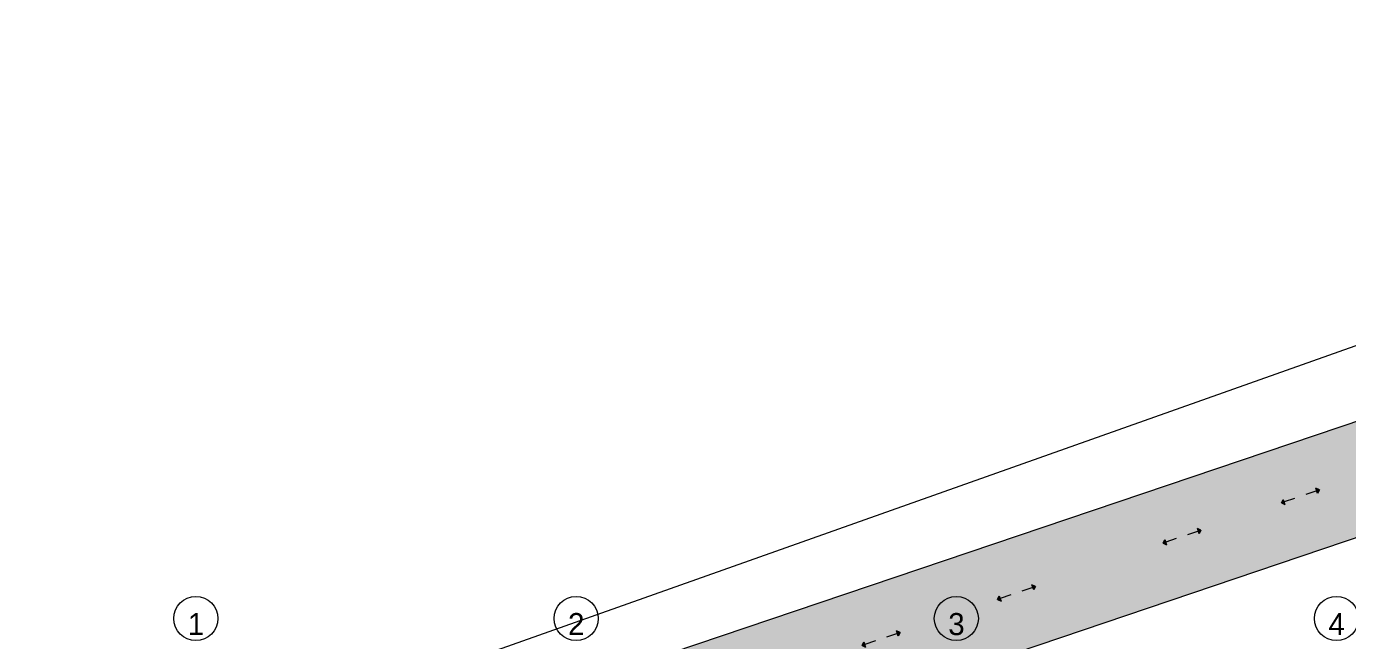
# Model space of a CAD drawing. Header units: millimetres. Extents: x 475159934 to 476245151, y 4620917055 to 4621447368.
# Drawn here: x 475230349 to 475254324, y 4621010517 to 4621021663 of the extents above; entities that cross this region are included whole.
import ezdxf

# ---------------------------------------------------------------- set-up
doc = ezdxf.new("R2010")
doc.units = ezdxf.units.MM
doc.header["$MEASUREMENT"] = 0
doc.linetypes.add('Dashed', pattern=[423.333333, 211.666667, -211.666667])
for name, color, linetype, lineweight in [('0_Pen_No__42_Pen_No__250_Pen_No__5', 5, 'Continuous', 0), ('Annotation - Text_Pen_No__7_Pen_No__5', 5, 'Continuous', 0), ('New_._Pen_No__255', 255, 'Continuous', 0), ('New_2D Drafting - General_Pen_No__250_Pen_No__7_Pen_No__235', 235, 'Continuous', 0), ('New_Car-Art_Pen_No__5', 5, 'Continuous', 0), ('New_ნავეთების კონტურები გრგ2_Pen_No__1', 1, 'Continuous', 0)]:
    doc.layers.add(name, color=color, linetype=linetype, lineweight=lineweight)
doc.layers.add('New_._Pen_No__252', color=7, linetype='Continuous', lineweight=0, true_color=0x666666)
doc.layers.add('New_Car-Art', color=7, linetype='Continuous')
doc.styles.add('GENERATED_STYLE_4', font='ACADMTAV.TTF')

# ---------------------------------------------------------------- blocks, each defined once
blk = doc.blocks.new('Line_157', base_point=(475253812, 4621013250))
at = {"layer": 'New_Car-Art_Pen_No__5', "linetype": 'Continuous', "lineweight": 0}
for points in [[(475253812, 4621013250), (475253748, 4621013281), (475253781, 4621013187)], [(475253124, 4621013016), (475253188, 4621012985), (475253155, 4621013080)]]:
    blk.add_hatch(color=5, dxfattribs=at).paths.add_polyline_path(points)
at = {"layer": 'New_Car-Art_Pen_No__5', "color": 5, "linetype": 'Dashed', "lineweight": 0}
blk.add_line((475253765, 4621013234), (475253171, 4621013032), dxfattribs=at)
at = {"layer": 'New_Car-Art_Pen_No__5', "color": 5, "linetype": 'Continuous', "lineweight": 0}
for p, q in [((475253781, 4621013187), (475253748, 4621013281)), ((475253812, 4621013250), (475253748, 4621013281)), ((475253812, 4621013250), (475253781, 4621013187)), ((475253124, 4621013016), (475253155, 4621013080)), ((475253124, 4621013016), (475253188, 4621012985)), ((475253155, 4621013080), (475253188, 4621012985))]:
    blk.add_line(p, q, dxfattribs=at)
blk = doc.blocks.new('Line_158', base_point=(475251664, 4621012520))
at = {"layer": 'New_Car-Art_Pen_No__5', "linetype": 'Continuous', "lineweight": 0}
for points in [[(475251664, 4621012520), (475251601, 4621012551), (475251633, 4621012456)], [(475250976, 4621012286), (475251040, 4621012255), (475251008, 4621012349)]]:
    blk.add_hatch(color=5, dxfattribs=at).paths.add_polyline_path(points)
at = {"layer": 'New_Car-Art_Pen_No__5', "color": 5, "linetype": 'Continuous', "lineweight": 0}
for p, q in [((475251633, 4621012456), (475251601, 4621012551)), ((475251664, 4621012520), (475251601, 4621012551)), ((475251664, 4621012520), (475251633, 4621012456)), ((475250976, 4621012286), (475251008, 4621012349)), ((475250976, 4621012286), (475251040, 4621012255)), ((475251008, 4621012349), (475251040, 4621012255))]:
    blk.add_line(p, q, dxfattribs=at)
at = {"layer": 'New_Car-Art_Pen_No__5', "color": 5, "linetype": 'Dashed', "lineweight": 0}
blk.add_line((475251617, 4621012504), (475251024, 4621012302), dxfattribs=at)
blk = doc.blocks.new('Line_159', base_point=(475248660, 4621011498))
at = {"layer": 'New_Car-Art_Pen_No__5', "linetype": 'Continuous', "lineweight": 0}
for points in [[(475247972, 4621011264), (475248036, 4621011233), (475248004, 4621011328)], [(475248660, 4621011498), (475248597, 4621011529), (475248629, 4621011435)]]:
    blk.add_hatch(color=5, dxfattribs=at).paths.add_polyline_path(points)
at = {"layer": 'New_Car-Art_Pen_No__5', "color": 5, "linetype": 'Continuous', "lineweight": 0}
for p, q in [((475247972, 4621011264), (475248004, 4621011328)), ((475248004, 4621011328), (475248036, 4621011233)), ((475248629, 4621011435), (475248597, 4621011529)), ((475248660, 4621011498), (475248597, 4621011529)), ((475248660, 4621011498), (475248629, 4621011435)), ((475247972, 4621011264), (475248036, 4621011233))]:
    blk.add_line(p, q, dxfattribs=at)
at = {"layer": 'New_Car-Art_Pen_No__5', "color": 5, "linetype": 'Dashed', "lineweight": 0}
blk.add_line((475248613, 4621011482), (475248020, 4621011280), dxfattribs=at)
blk = doc.blocks.new('Line_160', base_point=(475246204, 4621010663))
at = {"layer": 'New_Car-Art_Pen_No__5', "linetype": 'Continuous', "lineweight": 0}
for points in [[(475246204, 4621010663), (475246140, 4621010694), (475246172, 4621010599)], [(475245516, 4621010429), (475245579, 4621010397), (475245547, 4621010492)]]:
    blk.add_hatch(color=5, dxfattribs=at).paths.add_polyline_path(points)
at = {"layer": 'New_Car-Art_Pen_No__5', "color": 5, "linetype": 'Dashed', "lineweight": 0}
blk.add_line((475246156, 4621010647), (475245563, 4621010445), dxfattribs=at)
at = {"layer": 'New_Car-Art_Pen_No__5', "color": 5, "linetype": 'Continuous', "lineweight": 0}
for p, q in [((475246172, 4621010599), (475246140, 4621010694)), ((475246204, 4621010663), (475246140, 4621010694)), ((475246204, 4621010663), (475246172, 4621010599)), ((475245516, 4621010429), (475245547, 4621010492)), ((475245516, 4621010429), (475245579, 4621010397)), ((475245547, 4621010492), (475245579, 4621010397))]:
    blk.add_line(p, q, dxfattribs=at)

msp = doc.modelspace()

# ---------------------------------------------------------------- hatches: boundary and pattern name
at = {"layer": 'New_._Pen_No__255', "linetype": 'Continuous', "lineweight": 0, "true_color": 0x7f7f7f}
msp.add_hatch(color=8, dxfattribs=at).paths.add_polyline_path([(475199116.626, 4620982849.639, 0.078401642), (475199019.475, 4620982233.875), (475199019.475, 4620979324.523), (475199019.475, 4620978906.584, 0.414213562), (475201019.475, 4620976906.584), (475203042.515, 4620976906.584), (475208694.142, 4620976906.584), (475208694.142, 4620976911.724), (475208694.142, 4620978906.955), (475202008.039, 4620978895.151, -0.414738821), (475201006.246, 4620979895.15), (475201006.246, 4620981242.333, -0.235675984), (475201803.87, 4620982840.549), (475211885.311, 4620990425.053), (475228656.083, 4621003042.098, -0.071528225), (475229903.645, 4621003727.169), (475239050.392, 4621007163.349), (475242774.455, 4621008424.587), (475266174.557, 4621016341.96), (475285574.408, 4621016341.96), (475287574.564, 4621016341.96), (475291187.888, 4621016341.96), (475302424.204, 4621014255.134), (475302425.419, 4620991031.556), (475304424.204, 4620991031.556), (475304424.204, 4621016255.133), (475302424.204, 4621016255.134), (475294893.047, 4621017677.531), (475291375.101, 4621018341.96), (475285574.408, 4621018341.96), (475282593.276, 4621018341.96), (475265877.771, 4621018341.96), (475238459.732, 4621009077.216), (475228975.861, 4621005515.268, 0.071548655), (475227727.919, 4621004830.054), (475201765.953, 4620985298.259), (475199715.434, 4620983749.097), (475199714.063, 4620983749.097, 0.129873519), (475199136.004, 4620982906.584, 0.007519304)])
at = {"layer": 'New_2D Drafting - General_Pen_No__250_Pen_No__7_Pen_No__235', "linetype": 'Continuous', "lineweight": 0, "true_color": 0x3f1f2f}
msp.add_hatch(color=249, dxfattribs=at).paths.add_polyline_path([(475244282.773, 4621010543.478, 0.321688451), (475243262.96, 4621009122.415), (475243262.96, 4621002135.601), (475244152.204, 4621002135.601), (475244152.204, 4621008831.724, -0.321688451), (475244832.079, 4621009779.099), (475247789.342, 4621010778.379), (475251048.431, 4621011879.647), (475264825.015, 4621016534.85), (475264825.015, 4621006290.236), (475265670.405, 4621006290.236), (475265725.162, 4621006290.236), (475265725.162, 4621016845.436), (475286217.575, 4621016845.436), (475286217.575, 4621012037.196), (475286217.575, 4621009163.716), (475286217.575, 4621006290.236), (475287357.791, 4621006290.236), (475287357.791, 4621010759.269), (475287357.791, 4621012085.341), (475287357.791, 4621016845.436), (475291232.403, 4621016845.436), (475292838.473, 4621016551.56), (475294631.036, 4621016223.56), (475298769.84, 4621015466.248), (475299617.458, 4621015311.152), (475302103.942, 4621014856.18, -0.362147052), (475302923.952, 4621013872.511), (475302923.952, 4620991290.299), (475338673.946, 4620991290.299), (475338673.946, 4620982410.587), (475328974.381, 4620982410.587), (475271015.903, 4620982410.587), (475271015.903, 4620982931.767), (475270015.605, 4620982931.767), (475270015.605, 4620982410.587), (475270015.605, 4620981410.587), (475329174.799, 4620981410.587), (475339673.946, 4620981410.587), (475339673.946, 4620982410.587), (475339673.946, 4620989798.783), (475339673.946, 4620992290.299), (475303923.952, 4620992290.299), (475303923.952, 4621014187.663, 0.362147052), (475302693.937, 4621015663.166), (475298439.62, 4621016441.614), (475291314.066, 4621017745.436), (475265842.794, 4621017745.436, 0.081645972), (475265362.607, 4621017666.499)])

# ---------------------------------------------------------------- linework, layer by layer
at = {"layer": '0_Pen_No__42_Pen_No__250_Pen_No__5', "color": 5, "linetype": 'Continuous', "lineweight": 0}
for centre in [(475233424.343, 4621010916.783), (475233424.343, 4621010916.783), (475240324.343, 4621010916.783), (475240324.343, 4621010916.783), (475247224.343, 4621010916.783), (475247224.343, 4621010916.783), (475254124.343, 4621010916.783), (475254124.343, 4621010916.783)]:
    msp.add_circle(centre, 400, dxfattribs=at)
at = {"layer": 'New_._Pen_No__252', "color": 251, "linetype": 'Continuous', "lineweight": 0, "true_color": 0x666666, "flags": 128}
msp.add_lwpolyline([(475229903.645, 4621003727.169), (475239050.392, 4621007163.349), (475242774.455, 4621008424.587), (475266174.557, 4621016341.96), (475285574.408, 4621016341.96), (475287574.564, 4621016341.96), (475291187.888, 4621016341.96), (475302424.204, 4621014255.134), (475302425.419, 4620991031.556), (475304424.204, 4620991031.556), (475304424.204, 4621016255.133), (475302424.204, 4621016255.134), (475294893.047, 4621017677.531), (475291375.101, 4621018341.96), (475285574.408, 4621018341.96), (475282593.276, 4621018341.96), (475265877.771, 4621018341.96), (475238459.732, 4621009077.216), (475228975.861, 4621005515.268, 0.071548655)], format="xyb", dxfattribs=at)
at = {"layer": 'New_ნავეთების კონტურები გრგ2_Pen_No__1', "color": 1, "linetype": 'Continuous', "lineweight": 0}
msp.add_lwpolyline([(475366738.475, 4621055665.959), (475183352.486, 4620990656.181), (475188226.887, 4620985237.942), (475226040.28, 4620985406.455), (475226077.582, 4620982906.604), (475259455.208, 4620982930.045), (475329857.056, 4620982940.368), (475329855.331, 4620987407.694), (475350485.757, 4620987415.66), (475366764.826, 4620987421.946)], close=True, dxfattribs=at)

# ---------------------------------------------------------------- block references
at = {"layer": 'New_Car-Art', "color": 5, "linetype": 'Dashed', "lineweight": 0}
for name, p in [('Line_157', (475253811.9, 4621013250.174)), ('Line_158', (475251664.108, 4621012519.732)), ('Line_159', (475248660.202, 4621011498.135)), ('Line_160', (475246203.528, 4621010662.645))]:
    msp.add_blockref(name, p, dxfattribs=at)

# ---------------------------------------------------------------- texts
at = {"layer": 'Annotation - Text_Pen_No__7_Pen_No__5', "color": 5, "linetype": 'Continuous', "lineweight": 0, "char_height": 400, "attachment_point": 2, "style": 'GENERATED_STYLE_4'}
for s, insert in [('\\A1;{\\pqc;\\fAcadMtavr|b0|i0|c0|p0;\\W1.000000;1}', (475233426.5, 4621011015.821)), ('\\A1;{\\pqc;\\fAcadMtavr|b0|i0|c0|p0;\\W1.000000;2}', (475240326.5, 4621011015.821)), ('\\A1;{\\pqc;\\fAcadMtavr|b0|i0|c0|p0;\\W1.000000;3}', (475247226.5, 4621011015.821)), ('\\A1;{\\pqc;\\fAcadMtavr|b0|i0|c0|p0;\\W1.000000;4}', (475254126.5, 4621011015.821))]:
    msp.add_mtext(s, dxfattribs=dict(at, insert=insert))

doc.saveas('drawing.dxf')
